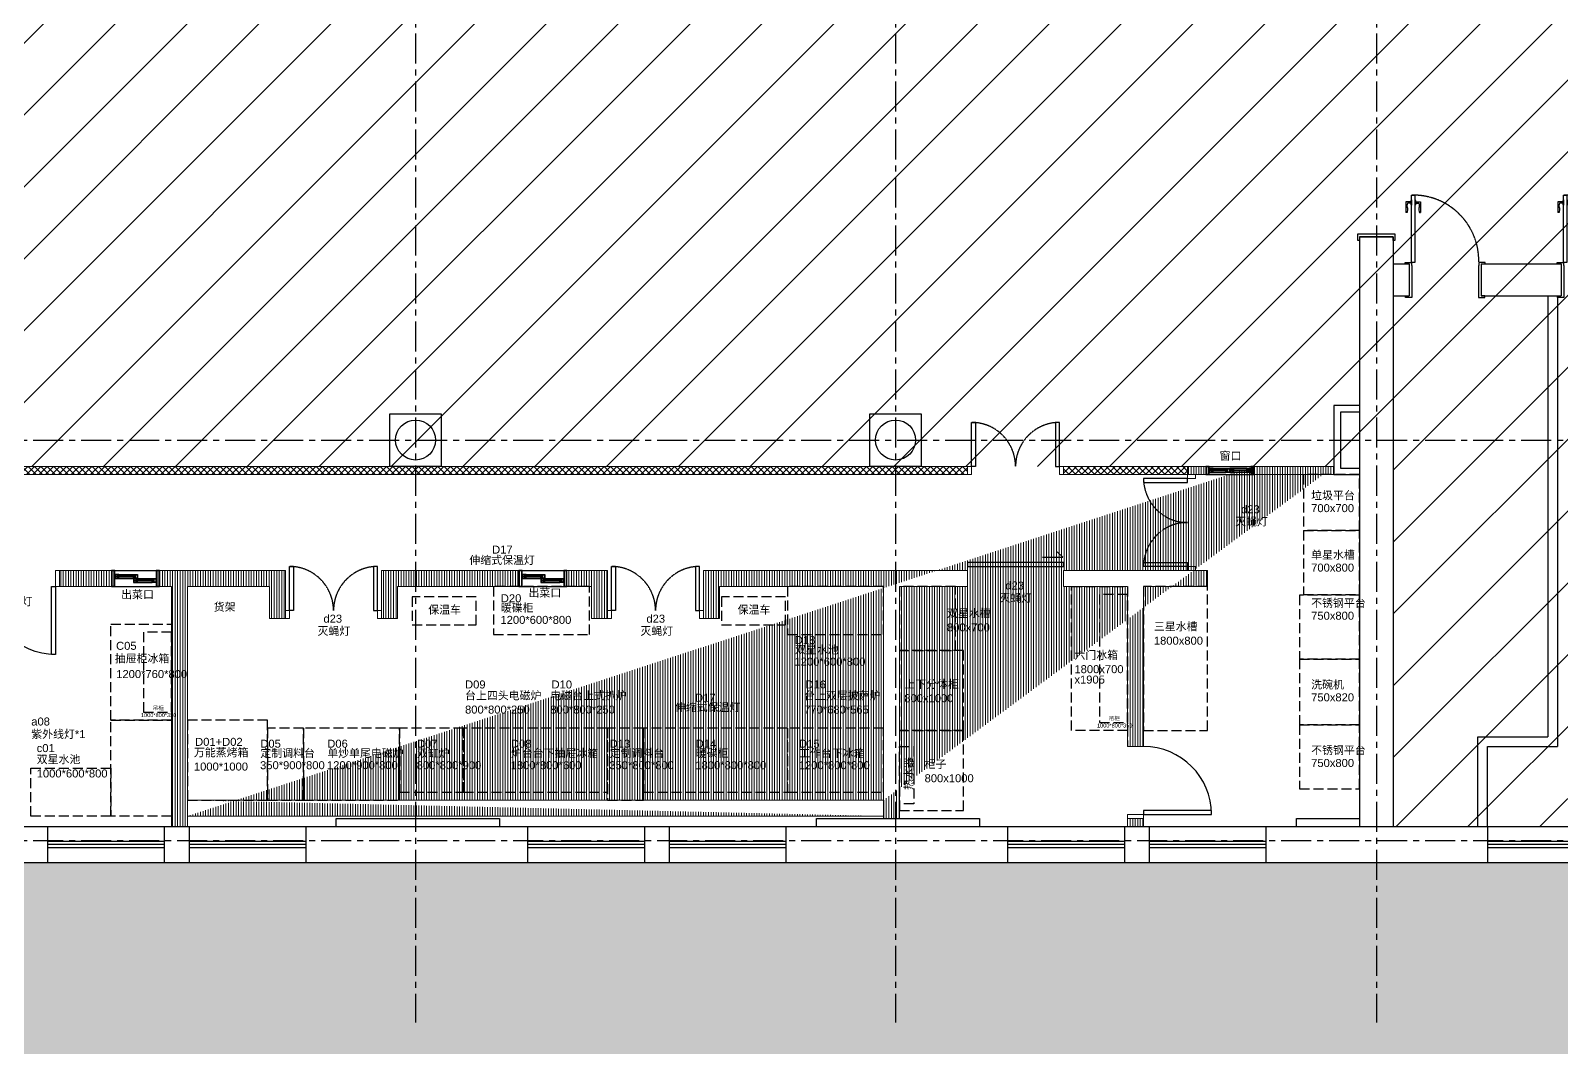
# Model space of a CAD drawing. Header units: millimetres. Extents: x -6033 to 120673, y -4970 to 90533.
# Drawn here: x 73569 to 92702, y 63631 to 76336 of the extents above; entities that cross this region are included whole.
import ezdxf

# ---------------------------------------------------------------- set-up
doc = ezdxf.new("R2010")
doc.units = ezdxf.units.MM
for name, pattern in [('I-AR$0$CENTER', [2, 1.25, -0.25, 0.25, -0.25]), ('I-AR$0$DASH', [0.35, 0.25, -0.1]), ('I-PLAN$0$ACAD_ISO02W100', [15, 12, -3]), ('I-PLAN$0$DASH', [0.35, 0.25, -0.1]), ('I-PLAN$0$I-PLAN$0$DASH', [0.35, 0.25, -0.1])]:
    doc.linetypes.add(name, pattern=pattern)
for name, color, linetype in [('I-AR$0$1-窗', 2, 'Continuous'), ('I-AR$0$9-填充', 8, 'Continuous'), ('I-AR$0$A-stairs', 2, 'Continuous'), ('I-AR$0$D-BASE-INTWALL', 1, 'Continuous'), ('I-AR$0$D-BASE-WALL', 4, 'Continuous'), ('I-AR$0$I—平面—装饰面层线', 4, 'Continuous'), ('I-AR$0$I—平面—门', 1, 'Continuous'), ('I-PLAN$0$I-PL-DOOR', 2, 'Continuous'), ('I-PLAN$0$I-PL-FURN', 1, 'I-PLAN$0$DASH'), ('I-PLAN$0$I-PLAN$0$I-PL-FURN', 1, 'I-PLAN$0$I-PLAN$0$DASH'), ('I-PLAN$0$I—平面—门', 1, 'Continuous'), ('I-PLAN$0$L-ELEV-MARK', 253, 'Continuous')]:
    doc.layers.add(name, color=color, linetype=linetype)
for name, color, linetype, lineweight in [('I-AR$0$GZET_COL_GRID_1-200_轴线', 8, 'I-AR$0$CENTER', 25), ('I-AR$0$I-SCOPE', 252, 'Continuous', 35), ('I-PLAN$0$_ACM-A-WALL-HACH', 251, 'Continuous', 9), ('I-PLAN$0$I-PL-WALL-FHINISH', 73, 'Continuous', 13), ('I-PLAN$0$I-WALL', 6, 'Continuous', 13)]:
    doc.layers.add(name, color=color, linetype=linetype, lineweight=lineweight)
doc.styles.add('I-PLAN$0$Arial', font='ARIALUNI.ttf')
doc.styles.add('I-PLAN$0$I-PLAN$0$Arial', font='ARIALUNI.ttf')
pattern_1 = [(135.545657, (-1830, -52.47619), (-539.999994128, 530.00000522), [7.07139, -1477.92019]), (45, (-1840, -52.476), (20, 10), [7.00372, -21.28055]), (135.545657, (-1840, -52.47619), (-539.999994128, 530.00000522), [7.07139, -1477.92019]), (45, (-1850, -52.476), (20, 10), [7.00372, -21.28055])]

# ---------------------------------------------------------------- blocks, each defined once
blk = doc.blocks.new('I-AR$0$chuanghu1')
for p, q in [((0, 3230), (450, 3230)), ((0, 1770), (450, 1770)), ((0, 1460), (450, 1460)), ((0, 0), (450, 0))]:
    blk.add_line(p, q)
at = {"layer": 'I-AR$0$1-窗'}
for p, q in [((185, 3230), (185, 1770)), ((225, 3230), (225, 1770)), ((265, 3230), (265, 1770)), ((185, 1460), (185, 0)), ((225, 1460), (225, 0)), ((265, 1460), (265, 0))]:
    blk.add_line(p, q, dxfattribs=at)
blk = doc.blocks.new('*U346')
at = {"layer": 'I-AR$0$I—平面—装饰面层线'}
for p, q in [((-35, 120), (-35, -280)), ((865, 120), (865, -280))]:
    blk.add_line(p, q, dxfattribs=at)
for points in [[(-35, 120), (-85, 120), (-85, 140), (-5, 140), (-5, 100), (0, 100), (0, -300), (-80, -300), (-80, -280), (-35, -280)], [(865, 120), (915, 120), (915, 140), (835, 140), (835, 100), (830, 100), (830, -300), (910, -300), (910, -280), (865, -280)]]:
    blk.add_lwpolyline(points, dxfattribs=at)
at = {"layer": 'I-AR$0$I—平面—门'}
for p, q in [((-76, 898), (-76, 765)), ((-16, 898), (-76, 898)), ((-16, 878), (-56, 878)), ((-16, 915), (-16, 861)), ((-16, 915), (-11, 915)), ((-11, 861), (-16, 861)), ((-11, 923), (-11, 853)), ((-11, 923), (-5, 923)), ((-5, 853), (-11, 853)), ((-5, 923), (-5, 853)), ((35, 923), (35, 853)), ((41, 923), (35, 923)), ((35, 853), (41, 853)), ((41, 923), (41, 853)), ((46, 915), (41, 915)), ((41, 861), (46, 861)), ((46, 915), (46, 861)), ((46, 898), (106, 898)), ((46, 878), (86, 878)), ((106, 898), (106, 765)), ((-62, 765), (-76, 765)), ((92, 765), (106, 765))]:
    blk.add_line(p, q, dxfattribs=at)
blk.add_lwpolyline([(-5, 140), (-5, 980), (35, 980), (35, 140)], close=True, dxfattribs=at)
for points in [[(-56, 878, 0.208715), (-56, 817, -0.061819), (-62, 765, -10.704779)], [(86, 878, -0.208715), (85, 817, 0.061819), (92, 765, 10.704779)]]:
    blk.add_lwpolyline(points, format="xyb", dxfattribs=at)
at = {"layer": 'I-AR$0$I—平面—门', "color": 252, "linetype": 'I-AR$0$DASH', "ltscale": 5}
blk.add_arc((17, 162), 818, 358.7056, 91.2944, dxfattribs=at)
blk = doc.blocks.new('I-AR$0$海龙_1211170131')
at = {"layer": 'I-AR$0$GZET_COL_GRID_1-200_轴线', "ltscale": 300}
for p, q in [((78155, 86275), (78155, 63715)), ((84155, 86275), (84155, 63715)), ((90165, 86275), (90165, 63715)), ((-2225, 70995), (116415, 70995)), ((-2225, 65990), (116415, 65990))]:
    blk.add_line(p, q, dxfattribs=at)
blk = doc.blocks.new('I-AR')
at = {"layer": 'I-AR$0$9-填充'}
h = blk.add_hatch(dxfattribs=at)
h.set_pattern_fill('GRASS', color=256, scale=20)
h.set_pattern_definition([(90, (-273251.65, 190733.45), (-359.21024, 359.21024), [95.25, -623.1705]), (45, (-273251.65, 190733.45), (-359.21024, 359.21024), [95.25, -412.75]), (135, (-273251.65, 190733.45), (-359.21024, -359.21024), [95.25, -412.75])])
edge = h.paths.add_edge_path()
edge.add_line((96200, 65940), (67080, 65940))
edge.add_line((67080, 65940), (67099, 65404))
edge.add_arc((66801, 58351), 7060, 59.5558, 87.581, ccw=False)
edge.add_arc((66906, 58690), 6714, -7.2153, 58.8665, ccw=False)
edge.add_arc((66662, 58633), 6950, 311.2034, 353.5092, ccw=False)
edge.add_line((71240, 53404), (71240, 51864))
edge.add_arc((67179, 51841), 4061, -50.8069, 0.3254, ccw=False)
edge.add_arc((73234, 55945), 8047, 244.3074, 262.381)
edge.add_arc((72594, 52652), 4702, 264.7896, 298.7985)
edge.add_arc((72621, 53742), 5671, 293.2518, 330.6093)
edge.add_arc((73251, 52752), 4669, 337.4147, 357.6495)
edge.add_arc((84682, 51783), 6810, 142.3865, 173.4424, ccw=False)
edge.add_arc((84374, 52143), 6348, 93.1554, 143.2683, ccw=False)
edge.add_arc((84659, 52466), 6048, 43.8732, 96.0179, ccw=False)
edge.add_arc((84453, 51890), 6601, -39.7996, 46.2428, ccw=False)
edge.add_arc((81978, 54546), 10214, 299.3577, 317.6421, ccw=False)
edge.add_arc((89995, 40495), 5964, 120.3089, 149.0496)
edge.add_arc((87881, 41846), 3458, 150.2341, 180.1544)
edge.add_arc((85724, 42304), 1382, 199.7699, 246.5201)
edge.add_arc((82877, 37779), 3985, -35.3096, 54.8164, ccw=False)
edge.add_arc((80299, 40761), 7869, 301.8734, 317.8081, ccw=False)
edge.add_arc((84639, 33542), 567, 108.97, 192.3597)
edge.add_arc((84832, 33584), 765, 192.3597, 228.2217)
edge.add_arc((87825, 35942), 4566, 219.8972, 247.6208)
edge.add_arc((89768, 40705), 9710, 247.7173, 260.9368)
edge.add_arc((85124, 20762), 10812, 51.7183, 73.2543, ccw=False)
edge.add_arc((87588, 24099), 6668, 6.6977, 50.5793, ccw=False)
edge.add_line((94211, 24876), (96200, 24876))
edge.add_line((96200, 24876), (96200, 65940))
h.paths.add_polyline_path([(79188, 58195), (76734, 58362), (76901, 60816), (79356, 60649)], flags=16)
h.paths.add_polyline_path([(78974, 58440), (76979, 58576), (77115, 60571), (79111, 60435)], flags=0)
at = {"layer": 'I-AR$0$I-SCOPE'}
h = blk.add_hatch(dxfattribs=at)
h.set_pattern_fill('ANSI31', color=256, scale=200)
h.paths.add_polyline_path([(63300, 72640), (66630, 72640), (66630, 70889), (90600, 70890), (90600, 66390), (96650, 66390), (96650, 24876), (18340, 24876), (18340, 66390), (48090, 66390), (48090, 72640), (51400, 72640), (51400, 72650), (52870, 72650), (52870, 72640), (55240, 72640), (55240, 72790), (59460, 72790), (59460, 72640), (61830, 72640), (61830, 72650), (63300, 72650)], flags=16)
h.paths.add_polyline_path([(7330, 0), (7330, -1770), (11180, -1770), (11180, 0), (18450, 0), (18450, 2900), (27550, 2900), (27550, 18090), (37037, 18090), (37037, 17350), (96200, 17350), (96200, 18120), (114640, 18120), (114640, 84500), (0, 84500), (0, 0)])
at = {"layer": 'I-AR$0$A-stairs'}
blk.add_arc((66906, 58690), 6714, 352.7599, 58.8533, dxfattribs=at)
at = {"layer": 'I-AR$0$D-BASE-INTWALL'}
blk.add_lwpolyline([(90180, 71650), (89860, 71650), (89860, 70790), (90180, 70790)], dxfattribs=at)
for points in [[(78055, 70895), (78705, 70895), (78705, 71545), (78055, 71545)], [(84055, 70895), (84705, 70895), (84705, 71545), (84055, 71545)]]:
    blk.add_lwpolyline(points, close=True, dxfattribs=at)
at = {"layer": 'I-AR$0$D-BASE-WALL'}
for p, q in [((90180, 73760), (90180, 66390)), ((90180, 73760), (90600, 73760)), ((90600, 73760), (90600, 66390)), ((90600, 73420), (90800, 73420)), ((90800, 73420), (90800, 73020)), ((91700, 73420), (92700, 73420)), ((91700, 73420), (91700, 73020)), ((92700, 73420), (92700, 73020)), ((90600, 73020), (90800, 73020)), ((91700, 73020), (92700, 73020)), ((92535, 73020), (92535, 67510)), ((92655, 73020), (92655, 67390)), ((91660, 66390), (91660, 67510)), ((91660, 67510), (92535, 67510)), ((91780, 66390), (91780, 67390)), ((91780, 67390), (92655, 67390)), ((66630, 66390), (96120, 66390)), ((64615, 65940), (96200, 65940))]:
    blk.add_line(p, q, dxfattribs=at)
for points in [[(90180, 73760), (90180, 73715), (90160, 73715), (90160, 73795), (90620, 73795), (90620, 73715), (90600, 73715), (90600, 73760), (90180, 73760)], [(90180, 71570), (89940, 71570), (89940, 70870), (90180, 70870)], [(77390, 66390), (77390, 66490), (79430, 66490), (79430, 66390)], [(83390, 66390), (83390, 66490), (85430, 66490), (85430, 66390)], [(89390, 66390), (89390, 66490), (90180, 66490)]]:
    blk.add_lwpolyline(points, dxfattribs=at)
for centre in [(78380, 71220), (84380, 71220)]:
    blk.add_circle(centre, 250, dxfattribs=at)
for p in [(90835, 73300), (92735, 73300)]:
    blk.add_blockref('*U346', p, dxfattribs=at)
at = {"layer": 'I-AR$0$D-BASE-WALL', "rotation": 270}
for p in [(73780, 66390), (79780, 66390), (85780, 66390), (91780, 66390)]:
    blk.add_blockref('I-AR$0$chuanghu1', p, dxfattribs=at)
at = {"layer": 'I-AR$0$GZET_COL_GRID_1-200_轴线'}
blk.add_blockref('I-AR$0$海龙_1211170131', (225, 225), dxfattribs=at)
blk = doc.blocks.new('I-PLAN$0$A$Cb0921e6b')
at = {"layer": 'I-PLAN$0$I-PL-WALL-FHINISH'}
for points in [[(0, 0), (50, 0), (50, 100), (0, 100)], [(1200, 0), (1150, 0), (1150, 100), (1200, 100)]]:
    blk.add_lwpolyline(points, close=True, dxfattribs=at)
at = {"layer": 'I-PLAN$0$I—平面—门'}
for points in [[(50, 650), (100, 650), (100, 100), (50, 100)], [(1150, 650), (1100, 650), (1100, 100), (1150, 100)]]:
    blk.add_lwpolyline(points, close=True, dxfattribs=at)
at = {"layer": 'I-PLAN$0$I—平面—门', "color": 252, "linetype": 'I-PLAN$0$DASH', "ltscale": 5}
for centre, start, end in [((50, 100), 0, 90), ((1150, 100), 90, 180)]:
    blk.add_arc(centre, 550, start, end, dxfattribs=at)
blk = doc.blocks.new('I-PLAN$0$A$C3849a8ba')
at = {"layer": 'I-PLAN$0$I-PL-WALL-FHINISH'}
blk.add_lwpolyline([(0, -200), (50, -200), (50, 0), (0, 0)], close=True, dxfattribs=at)
at = {"layer": 'I-PLAN$0$I—平面—门'}
blk.add_lwpolyline([(50, -1050), (100, -1050), (100, -200), (50, -200)], close=True, dxfattribs=at)
at = {"layer": 'I-PLAN$0$L-ELEV-MARK'}
blk.add_arc((50, -200), 850, 270, 0, dxfattribs=at)
blk = doc.blocks.new('I-PLAN$0$K_0106232141')
at = {"layer": 'I-PLAN$0$I-PL-FURN', "linetype": 'ByBlock', "ltscale": 62}
h = blk.add_hatch(dxfattribs=at)
h.set_pattern_fill('玻璃截面', color=8, scale=10)
h.set_pattern_definition([(135.545657, (-1830, -77.47619), (-539.999994128, 530.00000522), [7.07139, -1477.92019]), (45, (-1840, -77.476), (20, 10), [7.00372, -21.28055]), (135.545657, (-1840, -77.47619), (-539.999994128, 530.00000522), [7.07139, -1477.92019]), (45, (-1850, -77.476), (20, 10), [7.00372, -21.28055])])
h.paths.add_polyline_path([(-224, -80), (-11, -80), (-10, -79), (-10, -71), (-11, -70), (-224, -70), (-225, -71), (-225, -79)])
h = blk.add_hatch(dxfattribs=at)
h.set_pattern_fill('玻璃截面', color=8, scale=10)
h.set_pattern_definition([(135.545657, (-1595, -127.47619), (-539.999994128, 530.00000522), [7.07139, -1477.92019]), (45, (-1605, -127.476), (20, 10), [7.00372, -21.28055]), (135.545657, (-1605, -127.47619), (-539.999994128, 530.00000522), [7.07139, -1477.92019]), (45, (-1615, -127.476), (20, 10), [7.00372, -21.28055])])
h.paths.add_polyline_path([(11, -130), (224, -130), (225, -129), (225, -121), (224, -120), (11, -120), (10, -121), (10, -129)])
at = {"layer": 'I-PLAN$0$I-PL-FURN', "color": 8, "linetype": 'ByBlock', "ltscale": 62}
for p, q in [((-260, 0), (260, 0)), ((-225, -80), (-230, -70)), ((-230, -80), (-225, -70)), ((-225, -71), (-10, -71)), ((-225, -79), (-10, -79)), ((-210, -50), (-25, -50)), ((-210, -100), (-25, -100)), ((-5, -80), (-10, -70)), ((-10, -80), (-5, -70)), ((10, -130), (5, -120)), ((5, -130), (10, -120)), ((10, -121), (225, -121)), ((10, -129), (225, -129)), ((25, -100), (210, -100)), ((25, -150), (210, -150)), ((230, -130), (225, -120)), ((225, -130), (230, -120)), ((-260, -200), (260, -200))]:
    blk.add_line(p, q, dxfattribs=at)
for points in [[(-300, -200), (-260, -200), (-260, 0), (-300, 0)], [(-295, -195), (-265, -195), (-265, -5), (-295, -5)], [(-260, -100), (-210, -100), (-210, -80), (-230, -80), (-230, -70), (-210, -70), (-210, -50), (-260, -50)], [(-255, -95), (-215, -95), (-215, -85), (-235, -85), (-235, -65), (-215, -65), (-215, -55), (-255, -55)], [(-230, -80), (-225, -80), (-225, -70), (-230, -70)], [(-224, -80), (-11, -80), (-10, -79), (-10, -71), (-11, -70), (-224, -70), (-225, -71), (-225, -79)], [(25, -100), (-25, -100), (-25, -80), (-5, -80), (-5, -70), (-25, -70), (-25, -50), (25, -50)], [(-25, -150), (25, -150), (25, -130), (5, -130), (5, -120), (25, -120), (25, -100), (-25, -100)], [(20, -95), (-20, -95), (-20, -85), (0, -85), (0, -65), (-20, -65), (-20, -55), (20, -55)], [(-20, -145), (20, -145), (20, -135), (0, -135), (0, -115), (20, -115), (20, -105), (-20, -105)], [(-5, -80), (-10, -80), (-10, -70), (-5, -70)], [(5, -130), (10, -130), (10, -120), (5, -120)], [(11, -130), (224, -130), (225, -129), (225, -121), (224, -120), (11, -120), (10, -121), (10, -129)], [(260, -150), (210, -150), (210, -130), (230, -130), (230, -120), (210, -120), (210, -100), (260, -100)], [(255, -145), (215, -145), (215, -135), (235, -135), (235, -115), (215, -115), (215, -105), (255, -105)], [(230, -130), (225, -130), (225, -120), (230, -120)], [(260, -200), (300, -200), (300, 0), (260, 0)], [(265, -195), (295, -195), (295, -5), (265, -5)]]:
    blk.add_lwpolyline(points, close=True, dxfattribs=at)
blk = doc.blocks.new('I-PLAN$0$K_0106232260')
at = {"layer": 'I-PLAN$0$I-PL-FURN', "linetype": 'ByBlock', "ltscale": 62}
h = blk.add_hatch(dxfattribs=at)
h.set_pattern_fill('玻璃截面', color=8, scale=10)
h.set_pattern_definition(pattern_1)
h.paths.add_polyline_path([(-224, -55), (-36, -55), (-35, -54), (-35, -46), (-36, -45), (-224, -45), (-225, -46), (-225, -54)])
h = blk.add_hatch(dxfattribs=at)
h.set_pattern_fill('玻璃截面', color=8, scale=10)
h.set_pattern_definition(pattern_1)
h.paths.add_polyline_path([(224, -55), (36, -55), (35, -54), (35, -46), (36, -45), (224, -45), (225, -46), (225, -54)])
at = {"layer": 'I-PLAN$0$I-PL-FURN', "color": 8, "linetype": 'ByBlock', "ltscale": 62}
for p, q in [((-260, 0), (260, 0)), ((-260, -100), (260, -100)), ((-225, -55), (-230, -45)), ((-230, -55), (-225, -45)), ((-225, -46), (-35, -46)), ((-225, -54), (-35, -54)), ((-210, -25), (-50, -25)), ((-210, -75), (-50, -75)), ((-30, -55), (-35, -45)), ((-35, -55), (-30, -45)), ((30, -55), (35, -45)), ((35, -55), (30, -45)), ((225, -46), (35, -46)), ((225, -54), (35, -54)), ((210, -25), (50, -25)), ((210, -75), (50, -75)), ((225, -55), (230, -45)), ((230, -55), (225, -45))]:
    blk.add_line(p, q, dxfattribs=at)
for points in [[(-300, -100), (-260, -100), (-260, 0), (-300, 0)], [(-295, -95), (-265, -95), (-265, -5), (-295, -5)], [(-260, -75), (-210, -75), (-210, -55), (-230, -55), (-230, -45), (-210, -45), (-210, -25), (-260, -25)], [(-255, -70), (-215, -70), (-215, -60), (-235, -60), (-235, -40), (-215, -40), (-215, -30), (-255, -30)], [(-230, -55), (-225, -55), (-225, -45), (-230, -45)], [(-224, -55), (-36, -55), (-35, -54), (-35, -46), (-36, -45), (-224, -45), (-225, -46), (-225, -54)], [(0, -75), (-50, -75), (-50, -55), (-30, -55), (-30, -45), (-50, -45), (-50, -25), (0, -25)], [(-5, -70), (-45, -70), (-45, -60), (-25, -60), (-25, -40), (-45, -40), (-45, -30), (-5, -30)], [(-30, -55), (-35, -55), (-35, -45), (-30, -45)], [(0, -75), (50, -75), (50, -55), (30, -55), (30, -45), (50, -45), (50, -25), (0, -25)], [(5, -70), (45, -70), (45, -60), (25, -60), (25, -40), (45, -40), (45, -30), (5, -30)], [(30, -55), (35, -55), (35, -45), (30, -45)], [(224, -55), (36, -55), (35, -54), (35, -46), (36, -45), (224, -45), (225, -46), (225, -54)], [(260, -75), (210, -75), (210, -55), (230, -55), (230, -45), (210, -45), (210, -25), (260, -25)], [(255, -70), (215, -70), (215, -60), (235, -60), (235, -40), (215, -40), (215, -30), (255, -30)], [(230, -55), (225, -55), (225, -45), (230, -45)], [(260, -100), (300, -100), (300, 0), (260, 0)], [(265, -95), (295, -95), (295, -5), (265, -5)]]:
    blk.add_lwpolyline(points, close=True, dxfattribs=at)
blk = doc.blocks.new('I-PLAN')
at = {"layer": 'I-PLAN$0$_ACM-A-WALL-HACH'}
h = blk.add_hatch(dxfattribs=at)
h.set_pattern_fill('多孔材料', color=256, scale=20, pattern_type=2)
h.set_pattern_definition([(45, (136296.48, -6509.47), (-40.00004, 40.00004), []), (135, (136296.48, -6509.47), (-40.00004, -40.00004), [])])
h.paths.add_polyline_path([(85280, 70890), (85280, 70790), (66970, 70790), (66970, 70890)])
h = blk.add_hatch(dxfattribs=at)
h.set_pattern_fill('ANSI31', color=256, scale=10, angle=45)
h.paths.add_polyline_path([(88260, 70790), (88260, 70890), (88030, 70890), (88030, 70790), (88230, 70790)], flags=17)
h.paths.add_polyline_path([(79672, 69390), (78155, 69390), (78155, 68990), (77955, 68990), (77955, 69590), (79672, 69590)], flags=17)
h.paths.add_polyline_path([(80272, 69390), (80272, 69590), (80780, 69590), (80780, 68990), (80580, 68990), (80580, 69390)], flags=17)
h.paths.add_polyline_path([(74580, 69590), (73930, 69590), (73930, 69390), (74580, 69390)])
h.paths.add_polyline_path([(68780, 69590), (69430, 69590), (69430, 69390), (68780, 69390)])
h.paths.add_polyline_path([(87280, 66490), (87480, 66490), (87480, 66390), (87280, 66390)])
h.paths.add_polyline_path([(82180, 68990), (82180, 69390), (84230, 69390), (84230, 66490), (84430, 66490), (84430, 69390), (85280, 69390), (85280, 69590), (81980, 69590), (81980, 68990)])
h.paths.add_polyline_path([(87480, 67390), (87480, 69390), (88280, 69390), (88280, 69590), (88080, 69590), (86480, 69590), (86480, 69390), (87280, 69390), (87280, 67390)], flags=17)
h.paths.add_polyline_path([(72130, 68170), (72130, 66490), (72330, 66490), (72330, 67870), (73130, 67870), (73130, 68070), (72330, 68070), (72330, 68170)])
h.paths.add_polyline_path([(71230, 68170), (71230, 66390), (71030, 66390), (71030, 67870), (70230, 67870), (70230, 68070), (71030, 68070), (71030, 68170)])
h.paths.add_polyline_path([(72130, 69070), (72330, 69070), (72330, 69390), (73030, 69390), (73030, 69590), (72130, 69590)])
h.paths.add_polyline_path([(71230, 69070), (71030, 69070), (71030, 69390), (70330, 69390), (70330, 69590), (71230, 69590)])
h.paths.add_polyline_path([(67800, 69490), (67830, 69490), (67830, 69590), (67800, 69590)], flags=17)
h.paths.add_polyline_path([(76755, 69590), (75180, 69590), (75180, 69390), (75330, 69390), (75330, 66390), (75530, 66390), (75530, 69390), (76555, 69390), (76555, 68990), (76755, 68990)])
h.paths.add_polyline_path([(68180, 69590), (68180, 69390), (68030, 69390), (68030, 66520), (67780, 66520), (67780, 66390), (67400, 66390), (67400, 66720), (67830, 66720), (67830, 69590)])
edge = h.paths.add_edge_path()
edge.add_line((89860, 70890), (88860, 70890))
edge.add_line((75530, 66520), (84230, 66520))
edge.add_line((75530, 66720), (84230, 66720))
h = blk.add_hatch(dxfattribs=at)
h.set_pattern_fill('多孔材料', color=256, scale=20, pattern_type=2)
h.set_pattern_definition([(45, (205307.41, 63794.31), (-40.00004, 40.00004), []), (135, (205307.41, 63794.31), (-40.00004, -40.00004), [])])
h.paths.add_polyline_path([(88030, 70790), (86480, 70790), (86480, 70890), (88030, 70890)])
h = blk.add_hatch(dxfattribs=at)
h.set_pattern_fill('ANSI31', color=256, scale=10, angle=45)
edge = h.paths.add_edge_path()
edge.add_line((89860, 70890), (88860, 70890))
edge.add_line((88860, 70890), (88860, 70790))
edge.add_line((88860, 70790), (89860, 70790))
edge.add_line((89860, 70790), (89860, 70890))
at = {"layer": 'I-PLAN$0$I-PL-DOOR'}
blk.add_lwpolyline([(85280, 69640), (86480, 69640), (86480, 69690), (85280, 69690)], close=True, dxfattribs=at)
blk.add_lwpolyline([(86217, 69755), (86472, 69755), (86400, 69825)], dxfattribs=at)
at = {"layer": 'I-PLAN$0$I-PL-FURN', "ltscale": 500}
blk.add_line((87280, 69390), (87280, 67390), dxfattribs=at)
for points in [[(89480, 70790), (89480, 70090), (90180, 70090), (90180, 70790)], [(89480, 70090), (89480, 69290), (90180, 69290), (90180, 70090)], [(79355, 69390), (79355, 68790), (80555, 68790), (80555, 69390)], [(83030, 69390), (83030, 68790), (84230, 68790), (84230, 69390)], [(84430, 68590), (85130, 68590), (85130, 69390), (84430, 69390)], [(87280, 67590), (86580, 67590), (86580, 69390), (87280, 69390)], [(86930, 67690), (87280, 67690), (87280, 69290), (86930, 69290)], [(87480, 67590), (88280, 67590), (88280, 69390), (87480, 69390)], [(89430, 68483), (90180, 68483), (90180, 69283), (89430, 69283)], [(78339, 68910), (79139, 68910), (79139, 69260), (78339, 69260)], [(82206, 68910), (83006, 68910), (83006, 69260), (82206, 69260)], [(74570, 67720), (74570, 68920), (75330, 68920), (75330, 67720)], [(74980, 67820), (75330, 67820), (75330, 68820), (74980, 68820)], [(84430, 67590), (85230, 67590), (85230, 68590), (84430, 68590)], [(89430, 67663), (90180, 67663), (90180, 68483), (89430, 68483)], [(74570, 66520), (74570, 67720), (75330, 67720), (75330, 66520)], [(75530, 66720), (76530, 66720), (76530, 67720), (75530, 67720)], [(76530, 66720), (76980, 66720), (76980, 67620), (76530, 67620)], [(76980, 66720), (78180, 66720), (78180, 67620), (76980, 67620)], [(78180, 66820), (78980, 66820), (78980, 67620), (78180, 67620)], [(78980, 66820), (80780, 66820), (80780, 67620), (78980, 67620)], [(80780, 66720), (81230, 66720), (81230, 67620), (80780, 67620)], [(81230, 66820), (83030, 66820), (83030, 67620), (81230, 67620)], [(83030, 66820), (84230, 66820), (84230, 67620), (83030, 67620)], [(84430, 66590), (85230, 66590), (85230, 67590), (84430, 67590)], [(89430, 66863), (90180, 66863), (90180, 67663), (89430, 67663)], [(74570, 67120), (74570, 66520), (73570, 66520), (73570, 67120)]]:
    blk.add_lwpolyline(points, close=True, dxfattribs=at)
at = {"layer": 'I-PLAN$0$I-PLAN$0$I-PL-FURN', "ltscale": 500}
blk.add_lwpolyline([(84430, 67392), (84608, 67392), (84608, 66674), (84430, 66674)], close=True, dxfattribs=at)
at = {"layer": 'I-PLAN$0$I-WALL'}
for points in [[(85280, 70890), (85280, 70790), (66970, 70790), (66970, 70890), (85280, 70890)], [(88260, 70790), (88260, 70890), (88030, 70890), (88030, 70790), (88230, 70790), (88230, 70790), (88260, 70790)], [(89860, 70890), (88860, 70890), (88860, 70790), (89860, 70790), (89860, 70890)], [(75180, 69390), (75330, 69390), (75330, 66390), (75530, 66390), (75530, 69390), (76555, 69390), (76555, 68990), (76755, 68990), (76755, 69590)], [(76755, 69590), (75180, 69590), (75180, 69390)], [(79672, 69390), (78155, 69390), (78155, 68990), (77955, 68990), (77955, 69590), (79672, 69590), (79672, 69390)], [(80272, 69390), (80272, 69590), (80780, 69590), (80780, 68990), (80580, 68990), (80580, 69390), (80272, 69390)], [(82180, 68990), (82180, 69390), (84230, 69390), (84230, 66490), (84430, 66490), (84430, 69390), (85280, 69390), (85280, 69590), (81980, 69590), (81980, 68990), (82180, 68990)], [(75530, 66720), (84230, 66720)], [(75530, 66520), (84230, 66520)]]:
    blk.add_lwpolyline(points, dxfattribs=at)
for points in [[(88030, 70790), (86480, 70790), (86480, 70890), (88030, 70890)], [(74580, 69590), (73930, 69590), (73930, 69390), (74580, 69390)], [(87480, 67390), (87480, 69390), (88280, 69390), (88280, 69590), (88080, 69590), (88080, 69590), (86480, 69590), (86480, 69390), (87280, 69390), (87280, 67390)], [(87280, 66490), (87480, 66490), (87480, 66390), (87280, 66390)]]:
    blk.add_lwpolyline(points, close=True, dxfattribs=at)
at = {"xscale": -1}
blk.add_blockref('I-PLAN$0$A$C3849a8ba', (73930, 69590), dxfattribs=at)
for p in [(76755, 68990), (80780, 68990)]:
    blk.add_blockref('I-PLAN$0$A$Cb0921e6b', p)
at = {"layer": 'I-PLAN$0$I-PL-FURN', "linetype": 'ByBlock'}
for name, p in [('I-PLAN$0$K_0106232260', (88560, 70890)), ('I-PLAN$0$K_0106232141', (74880, 69590)), ('I-PLAN$0$K_0106232141', (79972, 69590))]:
    blk.add_blockref(name, p, dxfattribs=at)
at = {"layer": 'I-PLAN$0$L-ELEV-MARK'}
blk.add_blockref('I-PLAN$0$A$Cb0921e6b', (85280, 70790), dxfattribs=at)
at = {"layer": 'I-PLAN$0$L-ELEV-MARK', "rotation": 90}
for name, p in [('I-PLAN$0$A$Cb0921e6b', (88130, 69590)), ('I-PLAN$0$A$C3849a8ba', (87280, 66491))]:
    blk.add_blockref(name, p, dxfattribs=at)
at = {"layer": 'I-PLAN$0$I-PL-FURN', "linetype": 'I-PLAN$0$ACAD_ISO02W100', "attachment_point": 1, "style": 'I-PLAN$0$Arial'}
for s, insert, char_height, width in [('{\\fArial Unicode MS|b0|i0|c134|p34;窗口}', (88431, 71072), 100, 151170.17), ('{\\fArial Unicode MS|b0|i0|c134|p34;垃圾平台}', (89575, 70578), 100, 151170.17), ('{\\fArial Unicode MS|b0|i0|c134|p34;700x700}', (89575, 70419), 100, 151170.17), ('灭蝇灯', (88625, 70251), 100, 151170.17), ('{\\fArial Unicode MS|b0|i0|c134|p34;d23\\P}', (88699, 70405), 100, 302840.33), ('D17', (79337, 69901), 100, 151170.17), ('{\\fArial Unicode MS|b0|i0|c134|p34;单星水槽}', (89575, 69835), 100, 151170.17), ('{\\fArial Unicode MS|b0|i0|c134|p34;伸缩式保温灯\\P}', (79053, 69769), 100, 302840.33), ('{\\fArial Unicode MS|b0|i0|c134|p34;700x800}', (89575, 69676), 100, 151170.17), ('{\\fArial Unicode MS|b0|i0|c134|p34;d23\\P}', (85752, 69452), 100, 302840.33), ('灭蝇灯', (73183, 69253), 100, 151170.17), ('{\\fArial Unicode MS|b0|i0|c134|p34;出菜口}', (74700, 69340), 100, 151170.17), ('D20', (79446, 69293), 100, 151170.17), ('{\\fArial Unicode MS|b0|i0|c134|p34;出菜口}', (79792, 69361), 100, 151170.17), ('灭蝇灯', (85678, 69298), 100, 151170.17), ('货架', (75857, 69185), 100, 151170.17), ('{\\fArial Unicode MS|b0|i0|c134|p34;保温车}', (78539, 69150), 100, 151170.17), ('暖碟柜', (79446, 69174), 100, 151170.17), ('{\\fArial Unicode MS|b0|i0|c134|p34;保温车}', (82406, 69150), 100, 151170.17), ('{\\fArial Unicode MS|b0|i0|c134|p34;双星水槽}', (85023, 69106), 100, 151170.17), ('{\\fArial Unicode MS|b0|i0|c134|p34;不锈钢平台}', (89575, 69234), 100, 151170.17), ('{\\fArial Unicode MS|b0|i0|c134|p34;750x800}', (89575, 69075), 100, 151170.17), ('灭蝇灯', (77155, 68884), 100, 151170.17), ('{\\fArial Unicode MS|b0|i0|c134|p34;d23\\P}', (77229, 69038), 100, 302840.33), ('1200*600*800', (79442, 69023), 100, 151170.17), ('灭蝇灯', (81191, 68884), 100, 151170.17), ('{\\fArial Unicode MS|b0|i0|c134|p34;d23\\P}', (81266, 69038), 100, 302840.33), ('{\\fArial Unicode MS|b0|i0|c134|p34;800x700}', (85023, 68929), 100, 151170.17), ('{\\fArial Unicode MS|b0|i0|c134|p34;三星水槽}', (87609, 68940), 100, 151170.17), ('C05', (74637, 68699), 100, 151170.17), ('D18', (83121, 68771), 100, 151170.17), ('{\\fArial Unicode MS|b0|i0|c134|p34;1800x800}', (87609, 68763), 100, 151170.17), ('抽屉柜冰箱', (74621, 68540), 100, 151170.17), ('双星水池', (83121, 68652), 100, 151170.17), ('1200*600*800', (83117, 68501), 100, 151170.17), ('{\\fArial Unicode MS|b0|i0|c134|p34;六门冰箱}', (86616, 68583), 100, 151170.17), ('1200*760*800', (74639, 68346), 100, 151170.17), ('{\\fArial Unicode MS|b0|i0|c134|p34;1800x700}', (86616, 68407), 100, 151170.17), ('D09', (78999, 68216), 100, 151170.17), ('D10', (80080, 68216), 100, 151170.17), ('D16', (83254, 68216), 100, 151170.17), ('{\\fArial Unicode MS|b0|i0|c134|p34;上下分体柜}', (84490, 68220), 100, 151170.17), ('{\\fArial Unicode MS|b0|i0|c134|p34;x1905}', (86616, 68277), 100, 151170.17), ('{\\fArial Unicode MS|b0|i0|c134|p34;洗碗机}', (89575, 68214), 100, 151170.17), ('台上四头电磁炉', (78999, 68078), 100, 151170.17), ('电磁台上式扒炉', (80064, 68078), 100, 151170.17), ('伸缩式保温灯', (81622, 67931), 100, 151170.17), ('D17', (81874, 68050), 100, 151170.17), ('{\\fArial Unicode MS|b0|i0|c134|p34;台上双层披萨炉\\P}', (83238, 68078), 100, 302840.33), ('{\\fArial Unicode MS|b0|i0|c134|p34;800x1000}', (84490, 68044), 100, 151170.17), ('{\\fArial Unicode MS|b0|i0|c134|p34;750x820}', (89575, 68055), 100, 151170.17), ('a08', (73577, 67753), 100, 151170.17), ('1000*800*350', (74948, 67808), 50, 75585.08), ('吊柜', (75094, 67897), 50, 75585.08), ('800*800*250', (78999, 67902), 100, 151170.17), ('{\\fArial Unicode MS|b0|i0|c134|p34;800*800*250\\P}', (80064, 67902), 100, 302840.33), ('770*680*565', (83238, 67902), 100, 151170.17), ('吊柜', (87044, 67767), 50, 75585.08), ('紫外线灯*1', (73577, 67595), 100, 151170.17), ('1000*800*350', (86898, 67678), 50, 75585.08), ('{\\fArial Unicode MS|b0|i0|c134|p34;c01\\P}', (73645, 67421), 100, 302840.33), ('万能蒸烤箱', (75610, 67367), 100, 151170.17), ('D01+D02', (75625, 67499), 100, 151170.17), ('{\\fArial Unicode MS|b0|i0|c134|p34;定制调料台}', (76440, 67357), 100, 151170.17), ('D05', (76440, 67476), 100, 151170.17), ('单炒单尾电磁炉', (77277, 67357), 100, 151170.17), ('D06', (77277, 67476), 100, 151170.17), ('{\\fArial Unicode MS|b0|i0|c134|p34;双缸炉}', (78398, 67357), 100, 151170.17), ('D07', (78398, 67476), 100, 151170.17), ('{\\fArial Unicode MS|b0|i0|c134|p34;炉台台下抽屉冰箱\\P}', (79573, 67357), 100, 302840.33), ('D08', (79573, 67476), 100, 151170.17), ('{\\fArial Unicode MS|b0|i0|c134|p34;定制调料台\\P}', (80806, 67357), 100, 302840.33), ('D13', (80806, 67476), 100, 151170.17), ('{\\fArial Unicode MS|b0|i0|c134|p34;暖碟柜\\P}', (81882, 67357), 100, 302840.33), ('D14', (81882, 67476), 100, 151170.17), ('{\\fArial Unicode MS|b0|i0|c134|p34;工作台下冰箱\\P}', (83175, 67357), 100, 302840.33), ('D15', (83175, 67476), 100, 151170.17), ('{\\fArial Unicode MS|b0|i0|c134|p34;不锈钢平台}', (89575, 67394), 100, 151170.17), ('双星水池', (73645, 67280), 100, 151170.17), ('1000*1000', (75610, 67190), 100, 151170.17), ('350*900*800', (76437, 67207), 100, 151170.17), ('1200*900*800', (77273, 67207), 100, 151170.17), ('800*800*900', (78394, 67207), 100, 151170.17), ('1800*800*600', (79569, 67207), 100, 151170.17), ('350*800*800', (80802, 67207), 100, 151170.17), ('1800*800*800', (81878, 67207), 100, 151170.17), ('1200*800*800', (83171, 67207), 100, 151170.17), ('{\\fArial Unicode MS|b0|i0|c134|p34;柜子}', (84743, 67220), 100, 151170.17), ('{\\fArial Unicode MS|b0|i0|c134|p34;750x800}', (89575, 67235), 100, 151170.17), ('1000*600*800', (73645, 67104), 100, 151170.17), ('{\\fArial Unicode MS|b0|i0|c134|p34;800x1000}', (84743, 67044), 100, 151170.17)]:
    blk.add_mtext(s, dxfattribs=dict(at, insert=insert, char_height=char_height, width=width))
at = {"layer": 'I-PLAN$0$I-PLAN$0$I-PL-FURN', "ltscale": 500, "insert": (84493, 66848), "char_height": 100, "attachment_point": 1, "rotation": 90, "style": 'I-PLAN$0$I-PLAN$0$Arial'}
blk.add_mtext_dynamic_manual_height_columns('热水器', width=151170.17, gutter_width=500, heights=[110], dxfattribs=at)

msp = doc.modelspace()

# ---------------------------------------------------------------- block references
for name in ['I-AR', 'I-PLAN']:
    msp.add_blockref(name, (0, 0))

doc.saveas('drawing.dxf')
